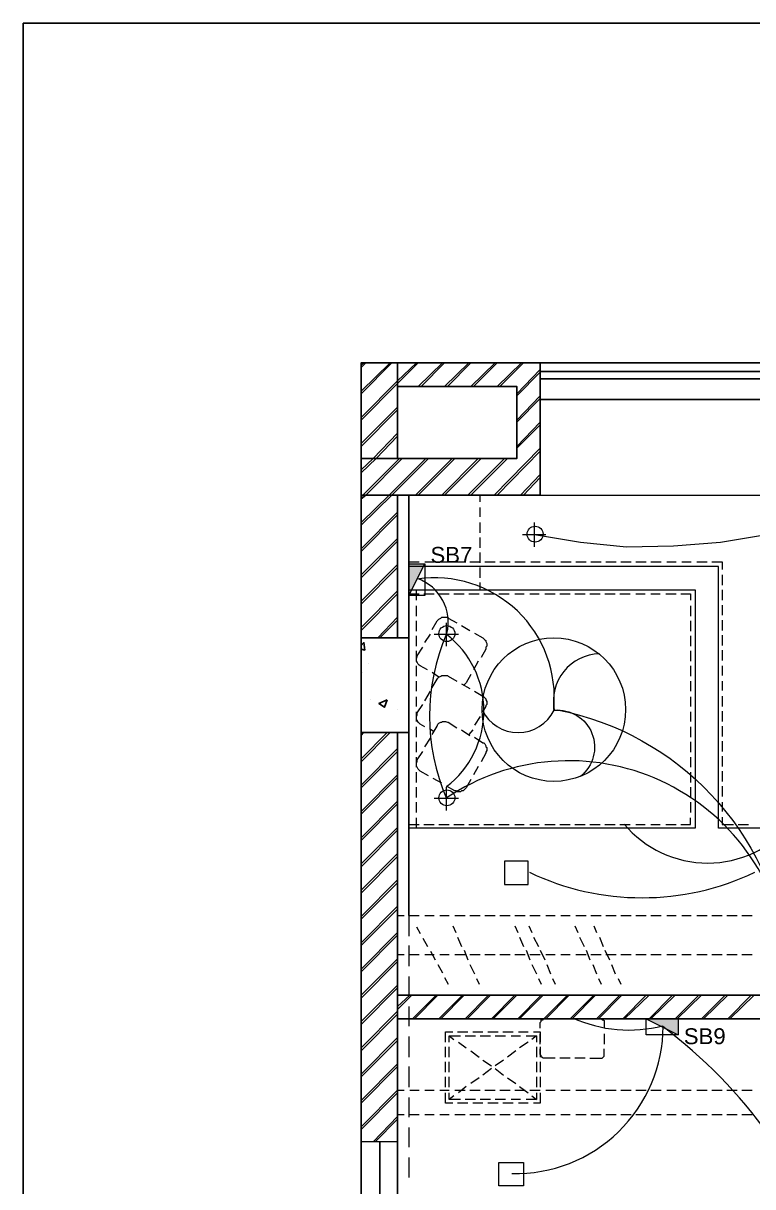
# Model space of a CAD drawing. Header units: millimetres. Extents: x 68955 to 118645, y -193284 to 16474.
# Drawn here: x 68955 to 73549, y -142869 to -135542 of the extents above; entities that cross this region are included whole.
import ezdxf

# ---------------------------------------------------------------- set-up
doc = ezdxf.new("R2010")
doc.units = ezdxf.units.MM
for name, color, linetype, true_color in [('PDF8_celling', 7, 'Continuous', 0x00cc70), ('PDF8_coloum', 7, 'Continuous', 0x767676), ('PDF8_dotted line', 7, 'Continuous', 0x535353), ('PDF8_fan', 7, 'Continuous', 0xff6778), ('PDF8_furniture', 7, 'Continuous', 0x989898), ('PDF8_light', 7, 'Continuous', 0xff8e53), ('PDF8_plan', 7, 'Continuous', 0x989898), ('PDF8_TEXT', 7, 'Continuous', 0x535353), ('PDF8_wall', 7, 'Continuous', 0x535353), ('PDF8_window', 7, 'Continuous', 0x535353), ('PDF8_wiring', 150, 'Continuous', 0x007fff)]:
    doc.layers.add(name, color=color, linetype=linetype, true_color=true_color)
doc.layers.add('PDF8_switch board', color=1, linetype='Continuous')
doc.styles.add('PDF Arial', font='arial.ttf')

msp = doc.modelspace()

# ---------------------------------------------------------------- linework, layer by layer
at = {"layer": 'PDF8_celling', "lineweight": 13}
msp.add_lwpolyline([(73936.181, -138514.201), (73936.181, -140611.762), (73333.502, -140611.762), (73333.502, -138963.256), (71383.656, -138963.256), (71383.656, -138514.201), (73711.654, -138514.201)], dxfattribs=at)
msp.add_lwpolyline([(71383.656, -140611.762), (71383.656, -139110.972), (73185.786, -139110.972), (73185.786, -140611.762)], close=True, dxfattribs=at)
at = {"layer": 'PDF8_coloum', "lineweight": 25}
for points in [[(71082.317, -137692.902), (71100.043, -137681.085)], [(71082.317, -137858.344), (71265.484, -137681.085)], [(71082.317, -138023.785), (71312.753, -137793.349), (71430.925, -137681.085)], [(71082.317, -137710.628), (71111.86, -137681.085)], [(71082.317, -137876.07), (71277.301, -137681.085)], [(71082.317, -138041.511), (71312.753, -137811.075), (71442.743, -137681.085)], [(71442.743, -137828.801), (71596.367, -137681.085)], [(71460.469, -137828.801), (71608.184, -137681.085)], [(71608.184, -137828.801), (71761.808, -137681.085)], [(71625.91, -137828.801), (71773.625, -137681.085)], [(71773.625, -137828.801), (71927.25, -137681.085)], [(71791.351, -137828.801), (71939.067, -137681.085)], [(71939.067, -137828.801), (72092.691, -137681.085)], [(71956.793, -137828.801), (72104.508, -137681.085)], [(72063.148, -137876.07), (72210.864, -137722.445)], [(72063.148, -137887.887), (72210.864, -137740.171)], [(72063.148, -138041.511), (72210.864, -137887.887)], [(71082.317, -138189.227), (71312.753, -137958.79)], [(72063.148, -138053.328), (72210.864, -137905.613)], [(71082.317, -138206.952), (71312.753, -137976.516)], [(72063.148, -138206.952), (72210.864, -138053.328)], [(72063.148, -138218.77), (72210.864, -138071.054)], [(71082.317, -138354.668), (71159.129, -138283.765), (71312.753, -138124.232)], [(71082.317, -138372.394), (71176.855, -138283.765), (71312.753, -138141.958)], [(71921.341, -138514.201), (72210.864, -138218.77)], [(71939.067, -138514.201), (72210.864, -138236.496)], [(71082.317, -138520.109), (71094.134, -138514.201), (71324.57, -138283.765)], [(71082.317, -138685.551), (71259.575, -138514.201), (71490.012, -138283.765)], [(71082.317, -138537.835), (71111.86, -138514.201), (71342.296, -138283.765)], [(71082.317, -138703.277), (71277.301, -138514.201), (71507.737, -138283.765)], [(71425.017, -138514.201), (71655.453, -138283.765)], [(71442.743, -138514.201), (71673.179, -138283.765)], [(71590.458, -138514.201), (71820.894, -138283.765)], [(71608.184, -138514.201), (71838.62, -138283.765)], [(71755.9, -138514.201), (71986.336, -138283.765)], [(71773.625, -138514.201), (72004.062, -138283.765)], [(72086.782, -138514.201), (72210.864, -138384.211)], [(72104.508, -138514.201), (72210.864, -138401.937)], [(71082.317, -138850.992), (71312.753, -138620.556)], [(71082.317, -138868.718), (71312.753, -138638.282)], [(71082.317, -139016.434), (71312.753, -138785.997)], [(71082.317, -139034.16), (71312.753, -138803.723)], [(71082.317, -139181.875), (71312.753, -138951.439)], [(71082.317, -139199.601), (71312.753, -138969.165)], [(71082.317, -139347.317), (71312.753, -139116.88)], [(71082.317, -139365.042), (71312.753, -139134.606)], [(71188.672, -139412.311), (71312.753, -139282.322)], [(71200.489, -139412.311), (71312.753, -139300.048)], [(71082.317, -140009.082), (71082.317, -140009.082)], [(71082.317, -140174.524), (71247.758, -140009.082)], [(71082.317, -140026.808), (71100.043, -140009.082)], [(71082.317, -140192.25), (71265.484, -140009.082)], [(71082.317, -140339.965), (71312.753, -140109.529)], [(71082.317, -140357.691), (71312.753, -140127.255)], [(71082.317, -140505.407), (71312.753, -140274.97)], [(71082.317, -140523.132), (71312.753, -140292.696)], [(71082.317, -140670.848), (71312.753, -140440.412)], [(71082.317, -140688.574), (71312.753, -140458.138)], [(71082.317, -140836.289), (71312.753, -140605.853)], [(71082.317, -140854.015), (71312.753, -140623.579)], [(71082.317, -141001.731), (71312.753, -140771.295)], [(71082.317, -141019.457), (71312.753, -140789.02)], [(71082.317, -141167.172), (71312.753, -140936.736)], [(71082.317, -141184.898), (71312.753, -140954.462)], [(71082.317, -141332.614), (71312.753, -141102.177)], [(71082.317, -141350.34), (71312.753, -141119.903)], [(71082.317, -141498.055), (71312.753, -141267.619)], [(71082.317, -141515.781), (71312.753, -141285.345)], [(71082.317, -141663.497), (71312.753, -141433.06)], [(71082.317, -141681.222), (71312.753, -141450.786)], [(71082.317, -141828.938), (71312.753, -141598.502)], [(71082.317, -141846.664), (71312.753, -141616.228)], [(71312.753, -141734.4), (71389.565, -141663.497)], [(71312.753, -141752.126), (71401.382, -141663.497)], [(71407.291, -141811.212), (71555.006, -141663.497)], [(71419.108, -141811.212), (71566.824, -141663.497)], [(71572.732, -141811.212), (71720.448, -141663.497)], [(71584.55, -141811.212), (71732.265, -141663.497)], [(71738.174, -141811.212), (71885.889, -141663.497)], [(71749.991, -141811.212), (71897.707, -141663.497)], [(71903.615, -141811.212), (72051.331, -141663.497)], [(71915.432, -141811.212), (72063.148, -141663.497)], [(72069.057, -141811.212), (72216.772, -141663.497)], [(72080.874, -141811.212), (72228.589, -141663.497)], [(72234.498, -141811.212), (72382.214, -141663.497)], [(72246.315, -141811.212), (72394.031, -141663.497)], [(72399.939, -141811.212), (72547.655, -141663.497)], [(72411.757, -141811.212), (72559.472, -141663.497)], [(72565.381, -141811.212), (72713.096, -141663.497)], [(72577.198, -141811.212), (72724.914, -141663.497)], [(72730.822, -141811.212), (72878.538, -141663.497)], [(72742.64, -141811.212), (72896.264, -141663.497)], [(72896.264, -141811.212), (73043.979, -141663.497)], [(72908.081, -141811.212), (73061.705, -141663.497)], [(73061.705, -141811.212), (73209.421, -141663.497)], [(73073.522, -141811.212), (73227.147, -141663.497)], [(73227.147, -141811.212), (73374.862, -141663.497)], [(73238.964, -141811.212), (73392.588, -141663.497)], [(73392.588, -141811.212), (73540.304, -141663.497)], [(73404.405, -141811.212), (73558.029, -141663.497)], [(71082.317, -141994.379), (71312.753, -141763.943)], [(71082.317, -142012.105), (71312.753, -141781.669)], [(71082.317, -142159.821), (71312.753, -141929.385)], [(71082.317, -142177.547), (71312.753, -141947.11)], [(71082.317, -142325.262), (71312.753, -142094.826)], [(71082.317, -142342.988), (71312.753, -142112.552)], [(71082.317, -142490.704), (71312.753, -142260.267)], [(71082.317, -142508.43), (71312.753, -142277.993)], [(71159.129, -142585.242), (71312.753, -142425.709)], [(71170.946, -142585.242), (71312.753, -142443.435)]]:
    msp.add_lwpolyline(points, dxfattribs=at)
at = {"layer": 'PDF8_coloum', "color": 251, "lineweight": 25, "true_color": 0x535353}
for points in [[(71082.317, -139412.311), (71383.656, -139412.311)], [(71082.317, -140009.082), (71383.656, -140009.082)]]:
    msp.add_lwpolyline(points, dxfattribs=at)
at = {"layer": 'PDF8_dotted line', "lineweight": 20}
for points in [[(71383.656, -140009.082), (71383.656, -140144.981)], [(71383.656, -140209.975), (71383.656, -140334.056)], [(71383.656, -140399.051), (71383.656, -140529.041)], [(71383.656, -140588.127), (71383.656, -140718.117)], [(71383.656, -140783.112), (71383.656, -140907.193)], [(71383.656, -140972.188), (71383.656, -141096.269)], [(71383.656, -141161.264), (71383.656, -141291.253)], [(71383.656, -141350.34), (71383.656, -141480.329)], [(71383.656, -141545.324), (71383.656, -141669.405)], [(71383.656, -141734.4), (71383.656, -141858.481)], [(71383.656, -141923.476), (71383.656, -142053.466)], [(71383.656, -142112.552), (71383.656, -142242.542)], [(71312.753, -142260.267), (71354.113, -142260.267)], [(71389.565, -142260.267), (71448.651, -142260.267)], [(71484.103, -142260.267), (71543.189, -142260.267)], [(71578.641, -142260.267), (71637.727, -142260.267)], [(71673.179, -142260.267), (71738.174, -142260.267)], [(71767.717, -142260.267), (71832.712, -142260.267)], [(71862.255, -142260.267), (71927.25, -142260.267)], [(71956.793, -142260.267), (72021.788, -142260.267)], [(72051.331, -142260.267), (72116.326, -142260.267)], [(72145.869, -142260.267), (72210.864, -142260.267)], [(72246.315, -142260.267), (72305.402, -142260.267)], [(72340.853, -142260.267), (72399.939, -142260.267)], [(72435.391, -142260.267), (72500.386, -142260.267)], [(72529.929, -142260.267), (72594.924, -142260.267)], [(72624.467, -142260.267), (72689.462, -142260.267)], [(72719.005, -142260.267), (72784, -142260.267)], [(72813.543, -142260.267), (72878.538, -142260.267)], [(72908.081, -142260.267), (72973.076, -142260.267)], [(73008.528, -142260.267), (73067.614, -142260.267)], [(73103.066, -142260.267), (73162.152, -142260.267)], [(73197.603, -142260.267), (73262.598, -142260.267)], [(73292.141, -142260.267), (73357.136, -142260.267)], [(73386.679, -142260.267), (73451.674, -142260.267)], [(73481.217, -142260.267), (73546.212, -142260.267)], [(71383.656, -142307.536), (71383.656, -142431.617)], [(71383.656, -142496.612), (71383.656, -142620.693)], [(71383.656, -142685.688), (71383.656, -142809.769)]]:
    msp.add_lwpolyline(points, dxfattribs=at)
at = {"layer": 'PDF8_fan', "lineweight": 13}
msp.add_lwpolyline([(71846.402, -139868.239, 0.62428057), (72297.62, -139868.239, -0.74798707), (72463.974, -140284.494)], format="xyb", dxfattribs=at)
msp.add_circle((72296.538, -139864.321), 452.01, dxfattribs=at)
msp.add_arc((72591.969, -139811.144), 298.386, 91.80717, 190.5522572, dxfattribs=at)
at = {"layer": 'PDF8_furniture', "lineweight": 20}
for points in [[(71448.651, -138514.201), (71383.656, -138514.201), (71383.656, -138555.561)], [(71543.189, -138514.201), (71484.103, -138514.201)], [(71637.727, -138514.201), (71578.641, -138514.201)], [(71738.174, -138514.201), (71673.179, -138514.201)], [(71832.712, -138555.561), (71832.712, -138514.201), (71767.717, -138514.201)], [(71383.656, -138591.013), (71383.656, -138650.099)], [(71832.712, -138650.099), (71832.712, -138591.013)], [(71383.656, -138685.551), (71383.656, -138750.546)], [(71832.712, -138750.546), (71832.712, -138685.551)], [(71383.656, -138780.089), (71383.656, -138845.084)], [(71832.712, -138845.084), (71832.712, -138780.089)], [(71383.656, -138874.627), (71383.656, -138939.622)], [(71832.712, -138939.622), (71832.712, -138874.627)], [(71383.656, -138969.165), (71383.656, -139034.16)], [(71832.712, -139034.16), (71832.712, -138969.165)], [(71383.656, -139063.703), (71383.656, -139110.972), (71448.651, -139110.972)], [(71383.656, -139110.972), (71460.469, -139110.972)], [(71430.925, -139175.967), (71430.925, -139110.972)], [(71484.103, -139110.972), (71543.189, -139110.972)], [(71490.012, -139110.972), (71555.006, -139110.972)], [(71578.641, -139110.972), (71637.727, -139110.972)], [(71584.55, -139110.972), (71649.544, -139110.972)], [(71673.179, -139110.972), (71738.174, -139110.972)], [(71679.088, -139110.972), (71744.082, -139110.972)], [(71767.717, -139110.972), (71832.712, -139110.972), (71832.712, -139063.703)], [(71773.625, -139110.972), (71838.62, -139110.972)], [(71868.163, -139110.972), (71933.158, -139110.972)], [(71968.61, -139110.972), (72027.696, -139110.972)], [(72063.148, -139110.972), (72122.234, -139110.972)], [(72157.686, -139110.972), (72222.681, -139110.972)], [(72252.224, -139110.972), (72317.219, -139110.972)], [(72346.762, -139110.972), (72411.757, -139110.972)], [(72441.3, -139110.972), (72506.295, -139110.972)], [(72535.838, -139110.972), (72600.833, -139110.972)], [(72630.376, -139110.972), (72695.371, -139110.972)], [(72730.822, -139110.972), (72789.909, -139110.972)], [(72825.36, -139110.972), (72884.447, -139110.972)], [(72919.898, -139110.972), (72984.893, -139110.972)], [(73014.436, -139110.972), (73079.431, -139110.972)], [(73108.974, -139110.972), (73185.786, -139110.972), (73185.786, -139175.967)], [(71430.925, -139276.413), (71430.925, -139211.418)], [(73185.786, -139211.418), (73185.786, -139276.413)], [(71430.925, -139370.951), (71430.925, -139305.956)], [(71531.372, -139359.134), (71560.915, -139305.956), (71566.824, -139300.048), (71572.732, -139294.139), (71584.55, -139288.23), (71590.458, -139282.322), (71596.367, -139282.322), (71608.184, -139282.322), (71614.093, -139282.322), (71625.91, -139282.322), (71631.819, -139288.23), (71684.996, -139317.773)], [(71714.539, -139335.499), (71767.717, -139365.042)], [(73185.786, -139305.956), (73185.786, -139370.951)], [(71430.925, -139465.489), (71430.925, -139400.494)], [(71484.103, -139441.855), (71519.555, -139388.677)], [(71797.26, -139382.768), (71850.438, -139412.311), (71856.346, -139418.22), (71862.255, -139424.129), (71868.163, -139430.037), (71868.163, -139435.946), (71874.072, -139447.763), (71874.072, -139453.672), (71874.072, -139465.489), (71868.163, -139471.398), (71868.163, -139483.215), (71838.62, -139536.392)], [(73185.786, -139400.494), (73185.786, -139465.489)], [(71501.829, -139613.205), (71454.56, -139589.57), (71448.651, -139583.661), (71442.743, -139577.753), (71436.834, -139565.936), (71430.925, -139560.027), (71430.925, -139548.21), (71430.925, -139542.301), (71436.834, -139530.484), (71436.834, -139524.575), (71472.286, -139471.398)], [(71430.925, -139560.027), (71430.925, -139495.032)], [(73185.786, -139495.032), (73185.786, -139560.027)], [(71820.894, -139560.027), (71791.351, -139613.205)], [(71430.925, -139654.565), (71430.925, -139589.57)], [(71572.732, -139660.474), (71531.372, -139630.93)], [(71773.625, -139642.748), (71744.082, -139695.925), (71738.174, -139701.834), (71732.265, -139707.743)], [(73185.786, -139589.57), (73185.786, -139654.565)], [(71430.925, -139749.103), (71430.925, -139684.108)], [(71531.372, -139725.468), (71560.915, -139672.291), (71566.824, -139666.382), (71572.732, -139660.474), (71584.55, -139654.565), (71590.458, -139648.656), (71596.367, -139648.656), (71608.184, -139648.656), (71614.093, -139648.656), (71625.91, -139648.656), (71631.819, -139654.565), (71684.996, -139684.108)], [(71714.539, -139701.834), (71767.717, -139731.377)], [(73185.786, -139684.108), (73185.786, -139749.103)], [(71430.925, -139843.641), (71430.925, -139784.555)], [(71484.103, -139808.189), (71519.555, -139749.103)], [(71797.26, -139749.103), (71850.438, -139778.646), (71856.346, -139784.555), (71862.255, -139790.463), (71868.163, -139796.372), (71868.163, -139802.28), (71874.072, -139814.098), (71874.072, -139820.006), (71874.072, -139831.824), (71868.163, -139837.732), (71868.163, -139843.641), (71850.438, -139879.093)], [(73185.786, -139784.555), (73185.786, -139843.641)], [(71484.103, -139973.631), (71454.56, -139955.905), (71448.651, -139949.996), (71442.743, -139944.087), (71436.834, -139932.27), (71430.925, -139926.362), (71430.925, -139914.544), (71430.925, -139908.636), (71436.834, -139896.818), (71436.834, -139885.001), (71472.286, -139831.824)], [(71430.925, -139938.179), (71430.925, -139879.093)], [(71531.372, -140020.9), (71560.915, -139967.722), (71566.824, -139955.905), (71572.732, -139949.996), (71584.55, -139944.087), (71590.458, -139944.087), (71596.367, -139938.179), (71608.184, -139938.179), (71614.093, -139938.179), (71625.91, -139944.087), (71631.819, -139944.087), (71684.996, -139979.539)], [(71832.712, -139908.636), (71797.26, -139961.813)], [(73185.786, -139879.093), (73185.786, -139938.179)], [(71430.925, -140038.625), (71430.925, -139973.631)], [(71543.189, -140003.174), (71513.646, -139985.448)], [(71714.539, -139991.356), (71767.717, -140026.808)], [(71785.443, -139991.356), (71761.808, -140020.9)], [(73185.786, -139973.631), (73185.786, -140038.625)], [(71430.925, -140133.163), (71430.925, -140068.168)], [(71484.103, -140097.712), (71519.555, -140044.534)], [(71797.26, -140038.625), (71850.438, -140074.077), (71856.346, -140074.077), (71862.255, -140079.986), (71868.163, -140091.803), (71868.163, -140097.712), (71874.072, -140103.62), (71874.072, -140115.437), (71874.072, -140121.346), (71868.163, -140133.163), (71868.163, -140139.072), (71838.62, -140192.25)], [(73185.786, -140068.168), (73185.786, -140133.163)], [(71507.737, -140280.879), (71454.56, -140251.336), (71448.651, -140245.427), (71442.743, -140239.519), (71436.834, -140227.701), (71430.925, -140221.793), (71430.925, -140209.975), (71430.925, -140198.158), (71436.834, -140192.25), (71436.834, -140180.432), (71472.286, -140127.255)], [(71430.925, -140227.701), (71430.925, -140162.706)], [(71820.894, -140221.793), (71791.351, -140274.97)], [(73185.786, -140162.706), (73185.786, -140227.701)], [(71430.925, -140322.239), (71430.925, -140257.244)], [(71590.458, -140328.148), (71537.281, -140298.605)], [(71773.625, -140304.513), (71744.082, -140357.691), (71738.174, -140363.6), (71732.265, -140369.508), (71726.357, -140375.417), (71714.539, -140375.417), (71708.631, -140381.325), (71696.813, -140381.325), (71690.905, -140381.325), (71679.088, -140375.417), (71673.179, -140375.417), (71620.001, -140345.874)], [(73185.786, -140257.244), (73185.786, -140322.239)], [(71430.925, -140416.777), (71430.925, -140351.782)], [(73185.786, -140351.782), (73185.786, -140416.777)], [(71430.925, -140511.315), (71430.925, -140446.32)], [(73185.786, -140446.32), (73185.786, -140511.315)], [(71430.925, -140611.762), (71430.925, -140546.767)], [(73185.786, -140546.767), (73185.786, -140611.762), (73108.974, -140611.762)], [(71460.469, -140611.762), (71383.656, -140611.762)], [(71555.006, -140611.762), (71490.012, -140611.762)], [(71649.544, -140611.762), (71584.55, -140611.762)], [(71744.082, -140611.762), (71679.088, -140611.762)], [(71838.62, -140611.762), (71773.625, -140611.762)], [(71933.158, -140611.762), (71868.163, -140611.762)], [(72027.696, -140611.762), (71968.61, -140611.762)], [(72122.234, -140611.762), (72063.148, -140611.762)], [(72222.681, -140611.762), (72157.686, -140611.762)], [(72317.219, -140611.762), (72252.224, -140611.762)], [(72411.757, -140611.762), (72346.762, -140611.762)], [(72506.295, -140611.762), (72441.3, -140611.762)], [(72600.833, -140611.762), (72535.838, -140611.762)], [(72695.371, -140611.762), (72630.376, -140611.762)], [(72789.909, -140611.762), (72730.822, -140611.762)], [(72884.447, -140611.762), (72825.36, -140611.762)], [(72984.893, -140611.762), (72919.898, -140611.762)], [(73079.431, -140611.762), (73014.436, -140611.762)], [(71312.753, -141161.264), (71354.113, -141161.264)], [(71389.565, -141161.264), (71448.651, -141161.264)], [(71484.103, -141161.264), (71543.189, -141161.264)], [(71578.641, -141161.264), (71637.727, -141161.264)], [(71673.179, -141161.264), (71738.174, -141161.264)], [(71767.717, -141161.264), (71832.712, -141161.264)], [(71862.255, -141161.264), (71927.25, -141161.264)], [(71956.793, -141161.264), (72021.788, -141161.264)], [(72051.331, -141161.264), (72116.326, -141161.264)], [(72145.869, -141161.264), (72210.864, -141161.264)], [(72246.315, -141161.264), (72305.402, -141161.264)], [(72340.853, -141161.264), (72399.939, -141161.264)], [(72435.391, -141161.264), (72500.386, -141161.264)], [(72529.929, -141161.264), (72594.924, -141161.264)], [(72624.467, -141161.264), (72689.462, -141161.264)], [(72719.005, -141161.264), (72784, -141161.264)], [(72813.543, -141161.264), (72878.538, -141161.264)], [(72908.081, -141161.264), (72973.076, -141161.264)], [(73008.528, -141161.264), (73067.614, -141161.264)], [(73103.066, -141161.264), (73162.152, -141161.264)], [(73197.603, -141161.264), (73262.598, -141161.264)], [(73292.141, -141161.264), (73357.136, -141161.264)], [(73386.679, -141161.264), (73451.674, -141161.264)], [(73481.217, -141161.264), (73546.212, -141161.264)], [(71430.925, -141232.167), (71454.56, -141273.527)], [(71661.362, -141226.258), (71679.088, -141267.619)], [(72051.331, -141226.258), (72069.057, -141267.619)], [(72139.96, -141226.258), (72157.686, -141267.619)], [(72429.483, -141226.258), (72447.208, -141267.619)], [(72547.655, -141226.258), (72565.381, -141267.619)], [(71472.286, -141303.071), (71501.829, -141356.248)], [(71690.905, -141297.162), (71714.539, -141356.248)], [(72080.874, -141297.162), (72104.508, -141356.248)], [(72169.503, -141297.162), (72199.046, -141356.248)], [(72459.026, -141297.162), (72488.569, -141356.248)], [(72583.107, -141297.162), (72606.741, -141356.248)], [(71519.555, -141385.791), (71549.098, -141438.969)], [(71732.265, -141379.883), (71755.9, -141438.969)], [(72122.234, -141379.883), (72145.869, -141438.969)], [(72210.864, -141379.883), (72240.407, -141438.969)], [(72500.386, -141379.883), (72524.021, -141438.969)], [(72618.558, -141379.883), (72648.102, -141438.969)], [(71354.113, -141409.426), (71312.753, -141409.426)], [(71448.651, -141409.426), (71389.565, -141409.426)], [(71543.189, -141409.426), (71484.103, -141409.426)], [(71566.824, -141468.512), (71596.367, -141521.69)], [(71637.727, -141409.426), (71578.641, -141409.426)], [(71738.174, -141409.426), (71673.179, -141409.426)], [(71832.712, -141409.426), (71767.717, -141409.426)], [(71767.717, -141468.512), (71797.26, -141527.598)], [(71927.25, -141409.426), (71862.255, -141409.426)], [(72021.788, -141409.426), (71956.793, -141409.426)], [(72116.326, -141409.426), (72051.331, -141409.426)], [(72210.864, -141409.426), (72145.869, -141409.426)], [(72157.686, -141468.512), (72187.229, -141527.598)], [(72305.402, -141409.426), (72246.315, -141409.426)], [(72252.224, -141468.512), (72275.858, -141527.598)], [(72399.939, -141409.426), (72340.853, -141409.426)], [(72500.386, -141409.426), (72435.391, -141409.426)], [(72594.924, -141409.426), (72529.929, -141409.426)], [(72541.746, -141468.512), (72565.381, -141527.598)], [(72689.462, -141409.426), (72624.467, -141409.426)], [(72659.919, -141468.512), (72683.553, -141527.598)], [(72784, -141409.426), (72719.005, -141409.426)], [(72878.538, -141409.426), (72813.543, -141409.426)], [(72973.076, -141409.426), (72908.081, -141409.426)], [(73067.614, -141409.426), (73008.528, -141409.426)], [(73162.152, -141409.426), (73103.066, -141409.426)], [(73262.598, -141409.426), (73197.603, -141409.426)], [(73357.136, -141409.426), (73292.141, -141409.426)], [(73451.674, -141409.426), (73386.679, -141409.426)], [(73546.212, -141409.426), (73481.217, -141409.426)], [(71608.184, -141551.233), (71631.819, -141592.593)], [(71809.077, -141557.141), (71826.803, -141592.593)], [(72199.046, -141557.141), (72216.772, -141592.593)], [(72287.676, -141557.141), (72305.402, -141592.593)], [(72577.198, -141557.141), (72594.924, -141592.593)], [(72701.279, -141557.141), (72719.005, -141592.593)], [(72210.864, -141870.298), (72210.864, -141834.847), (72216.772, -141828.938), (72216.772, -141823.029), (72216.772, -141817.121), (72222.681, -141817.121), (72228.589, -141817.121), (72228.589, -141811.212), (72234.498, -141811.212), (72240.407, -141811.212), (72305.402, -141811.212)], [(72334.945, -141811.212), (72399.939, -141811.212)], [(72429.483, -141811.212), (72494.477, -141811.212)], [(72524.021, -141811.212), (72589.015, -141811.212), (72594.924, -141811.212), (72600.833, -141817.121), (72606.741, -141817.121), (72612.65, -141823.029), (72612.65, -141828.938), (72612.65, -141834.847), (72612.65, -141870.298)], [(71614.093, -141958.928), (71614.093, -141893.933), (71661.362, -141893.933)], [(71637.727, -141958.928), (71637.727, -141917.567), (71708.631, -141917.567)], [(71637.727, -141917.567), (71667.27, -141941.202)], [(71690.905, -141893.933), (71755.9, -141893.933)], [(71738.174, -141917.567), (71803.169, -141917.567)], [(71785.443, -141893.933), (71850.438, -141893.933)], [(71832.712, -141917.567), (71897.707, -141917.567)], [(71879.981, -141893.933), (71944.976, -141893.933)], [(71927.25, -141917.567), (71992.245, -141917.567)], [(71974.519, -141893.933), (72039.513, -141893.933)], [(72027.696, -141917.567), (72086.782, -141917.567)], [(72074.965, -141893.933), (72134.051, -141893.933)], [(72122.234, -141917.567), (72187.229, -141917.567), (72187.229, -141958.928)], [(72187.229, -141917.567), (72157.686, -141941.202)], [(72169.503, -141893.933), (72210.864, -141893.933), (72210.864, -141958.928)], [(72210.864, -141970.745), (72210.864, -141905.75)], [(72612.65, -141905.75), (72612.65, -141970.745)], [(71614.093, -142053.466), (71614.093, -141988.471)], [(71637.727, -142053.466), (71637.727, -141988.471)], [(71696.813, -141958.928), (71744.082, -141994.379)], [(72134.051, -141958.928), (72080.874, -141994.379)], [(72187.229, -141988.471), (72187.229, -142053.466)], [(72210.864, -141988.471), (72210.864, -142053.466)], [(71773.625, -142012.105), (71826.803, -142053.466)], [(72057.239, -142012.105), (72004.062, -142053.466)], [(72305.402, -142059.374), (72240.407, -142059.374), (72234.498, -142059.374), (72228.589, -142059.374), (72222.681, -142053.466), (72216.772, -142053.466), (72216.772, -142047.557), (72216.772, -142041.648), (72210.864, -142035.74), (72210.864, -142000.288)], [(72399.939, -142059.374), (72334.945, -142059.374)], [(72494.477, -142059.374), (72429.483, -142059.374)], [(72524.021, -142059.374), (72589.015, -142059.374), (72594.924, -142059.374), (72600.833, -142059.374), (72606.741, -142053.466), (72612.65, -142047.557), (72612.65, -142041.648), (72612.65, -142035.74), (72612.65, -142000.288)], [(71614.093, -142148.004), (71614.093, -142083.009)], [(71637.727, -142148.004), (71637.727, -142083.009)], [(71850.438, -142071.191), (71903.615, -142106.643)], [(71903.615, -142124.369), (71850.438, -142165.729)], [(71980.427, -142071.191), (71927.25, -142106.643)], [(71927.25, -142124.369), (71980.427, -142165.729)], [(72187.229, -142083.009), (72187.229, -142148.004)], [(72210.864, -142083.009), (72210.864, -142148.004)], [(71614.093, -142242.542), (71614.093, -142177.547)], [(71637.727, -142242.542), (71637.727, -142177.547)], [(71826.803, -142183.455), (71773.625, -142218.907)], [(72004.062, -142183.455), (72057.239, -142218.907)], [(72187.229, -142177.547), (72187.229, -142242.542)], [(72210.864, -142177.547), (72210.864, -142242.542)], [(71661.362, -142342.988), (71614.093, -142342.988), (71614.093, -142277.993)], [(71708.631, -142319.354), (71637.727, -142319.354), (71637.727, -142277.993)], [(71744.082, -142236.633), (71696.813, -142277.993)], [(72080.874, -142236.633), (72134.051, -142277.993)], [(72187.229, -142277.993), (72187.229, -142319.354), (72122.234, -142319.354)], [(72210.864, -142277.993), (72210.864, -142342.988), (72169.503, -142342.988)], [(71667.27, -142295.719), (71637.727, -142319.354)], [(71755.9, -142342.988), (71690.905, -142342.988)], [(71803.169, -142319.354), (71738.174, -142319.354)], [(71850.438, -142342.988), (71785.443, -142342.988)], [(71897.707, -142319.354), (71832.712, -142319.354)], [(71944.976, -142342.988), (71879.981, -142342.988)], [(71992.245, -142319.354), (71927.25, -142319.354)], [(72039.513, -142342.988), (71974.519, -142342.988)], [(72086.782, -142319.354), (72027.696, -142319.354)], [(72134.051, -142342.988), (72074.965, -142342.988)], [(72157.686, -142295.719), (72187.229, -142319.354)], [(71312.753, -142413.892), (71354.113, -142413.892)], [(71389.565, -142413.892), (71448.651, -142413.892)], [(71484.103, -142413.892), (71543.189, -142413.892)], [(71578.641, -142413.892), (71637.727, -142413.892)], [(71673.179, -142413.892), (71738.174, -142413.892)], [(71767.717, -142413.892), (71832.712, -142413.892)], [(71862.255, -142413.892), (71927.25, -142413.892)], [(71956.793, -142413.892), (72021.788, -142413.892)], [(72051.331, -142413.892), (72116.326, -142413.892)], [(72145.869, -142413.892), (72210.864, -142413.892)], [(72246.315, -142413.892), (72305.402, -142413.892)], [(72340.853, -142413.892), (72399.939, -142413.892)], [(72435.391, -142413.892), (72500.386, -142413.892)], [(72529.929, -142413.892), (72594.924, -142413.892)], [(72624.467, -142413.892), (72689.462, -142413.892)], [(72719.005, -142413.892), (72784, -142413.892)], [(72813.543, -142413.892), (72878.538, -142413.892)], [(72908.081, -142413.892), (72973.076, -142413.892)], [(73008.528, -142413.892), (73067.614, -142413.892)], [(73103.066, -142413.892), (73162.152, -142413.892)], [(73197.603, -142413.892), (73262.598, -142413.892)], [(73292.141, -142413.892), (73357.136, -142413.892)], [(73386.679, -142413.892), (73451.674, -142413.892)], [(73481.217, -142413.892), (73546.212, -142413.892)]]:
    msp.add_lwpolyline(points, dxfattribs=at)
at = {"layer": 'PDF8_furniture', "color": 251, "lineweight": 20, "true_color": 0x535353}
for points in [[(72210.864, -138514.201), (73711.654, -138514.201)], [(71383.656, -140611.762), (71383.656, -139110.972)], [(71383.656, -139412.311), (71383.656, -140009.082)], [(71312.753, -142413.892), (71312.753, -141811.212), (71312.753, -141663.497)], [(71312.753, -142585.242), (71082.317, -142585.242)]]:
    msp.add_lwpolyline(points, dxfattribs=at)
at = {"layer": 'PDF8_light', "lineweight": 13}
for points in [[(72175.412, -138839.175), (72175.412, -138685.551)], [(72098.6, -138762.363), (72246.315, -138762.363)], [(71383.656, -138933.713), (71448.651, -138933.713)], [(71484.103, -138933.713), (71543.189, -138933.713)], [(71578.641, -138933.713), (71643.636, -138933.713)], [(71673.179, -138933.713), (71738.174, -138933.713)], [(71767.717, -138933.713), (71832.712, -138933.713)], [(71862.255, -138933.713), (71927.25, -138933.713)], [(71956.793, -138933.713), (72021.788, -138933.713)], [(72051.331, -138933.713), (72116.326, -138933.713)], [(72151.777, -138933.713), (72210.864, -138933.713)], [(72246.315, -138933.713), (72305.402, -138933.713)], [(72340.853, -138933.713), (72405.848, -138933.713)], [(72435.391, -138933.713), (72500.386, -138933.713)], [(72529.929, -138933.713), (72594.924, -138933.713)], [(72624.467, -138933.713), (72689.462, -138933.713)], [(72719.005, -138933.713), (72784, -138933.713)], [(72813.543, -138933.713), (72878.538, -138933.713)], [(72908.081, -138933.713), (72973.076, -138933.713)], [(73008.528, -138933.713), (73067.614, -138933.713)], [(73103.066, -138933.713), (73162.152, -138933.713)], [(73197.603, -138933.713), (73262.598, -138933.713)], [(73292.141, -138933.713), (73357.136, -138933.713), (73357.136, -138980.982)], [(73357.136, -139016.434), (73357.136, -139081.429)], [(73357.136, -139110.972), (73357.136, -139175.967)], [(71383.656, -139134.606), (71448.651, -139134.606)], [(71478.194, -139134.606), (71543.189, -139134.606)], [(71572.732, -139134.606), (71637.727, -139134.606)], [(71667.27, -139134.606), (71732.265, -139134.606)], [(71761.808, -139134.606), (71826.803, -139134.606)], [(71856.346, -139134.606), (71921.341, -139134.606)], [(71950.884, -139134.606), (72015.879, -139134.606)], [(72051.331, -139134.606), (72110.417, -139134.606)], [(72145.869, -139134.606), (72204.955, -139134.606)], [(72240.407, -139134.606), (72305.402, -139134.606)], [(72334.945, -139134.606), (72399.939, -139134.606)], [(72429.483, -139134.606), (72494.477, -139134.606)], [(72524.021, -139134.606), (72589.015, -139134.606)], [(72618.558, -139134.606), (72683.553, -139134.606)], [(72713.096, -139134.606), (72778.091, -139134.606)], [(72813.543, -139134.606), (72872.629, -139134.606)], [(72908.081, -139134.606), (72967.167, -139134.606)], [(73002.619, -139134.606), (73067.614, -139134.606)], [(73097.157, -139134.606), (73156.243, -139134.606), (73156.243, -139175.967)], [(73357.136, -139205.51), (73357.136, -139270.504)], [(73156.243, -139211.418), (73156.243, -139276.413)], [(71620.001, -139465.489), (71620.001, -139317.773)], [(73156.243, -139305.956), (73156.243, -139370.951)], [(73357.136, -139300.048), (73357.136, -139365.042)], [(71543.189, -139388.677), (71696.813, -139388.677)], [(73156.243, -139400.494), (73156.243, -139465.489)], [(73357.136, -139394.586), (73357.136, -139459.58)], [(73156.243, -139495.032), (73156.243, -139560.027)], [(73357.136, -139489.123), (73357.136, -139554.118)], [(73156.243, -139589.57), (73156.243, -139654.565)], [(73357.136, -139589.57), (73357.136, -139648.656)], [(73156.243, -139684.108), (73156.243, -139749.103)], [(73357.136, -139684.108), (73357.136, -139743.194)], [(73156.243, -139784.555), (73156.243, -139843.641)], [(73357.136, -139778.646), (73357.136, -139843.641)], [(73156.243, -139879.093), (73156.243, -139938.179)], [(73357.136, -139873.184), (73357.136, -139938.179)], [(73156.243, -139973.631), (73156.243, -140038.625)], [(73357.136, -139967.722), (73357.136, -140032.717)], [(73156.243, -140068.168), (73156.243, -140133.163)], [(73357.136, -140062.26), (73357.136, -140127.255)], [(73357.136, -140156.798), (73357.136, -140221.793)], [(73156.243, -140162.706), (73156.243, -140227.701)], [(73156.243, -140257.244), (73156.243, -140322.239)], [(73357.136, -140251.336), (73357.136, -140316.331)], [(71620.001, -140499.498), (71620.001, -140351.782)], [(73156.243, -140351.782), (73156.243, -140416.777)], [(73357.136, -140345.874), (73357.136, -140410.869)], [(71543.189, -140422.686), (71696.813, -140422.686)], [(73156.243, -140446.32), (73156.243, -140511.315)], [(73357.136, -140446.32), (73357.136, -140505.407)], [(71383.656, -140588.127), (71448.651, -140588.127)], [(71478.194, -140588.127), (71543.189, -140588.127)], [(71572.732, -140588.127), (71637.727, -140588.127)], [(71667.27, -140588.127), (71732.265, -140588.127)], [(71761.808, -140588.127), (71826.803, -140588.127)], [(71856.346, -140588.127), (71921.341, -140588.127)], [(71950.884, -140588.127), (72015.879, -140588.127)], [(72051.331, -140588.127), (72110.417, -140588.127)], [(72145.869, -140588.127), (72204.955, -140588.127)], [(72240.407, -140588.127), (72305.402, -140588.127)], [(72334.945, -140588.127), (72399.939, -140588.127)], [(72429.483, -140588.127), (72494.477, -140588.127)], [(72524.021, -140588.127), (72589.015, -140588.127)], [(72618.558, -140588.127), (72683.553, -140588.127)], [(72713.096, -140588.127), (72778.091, -140588.127)], [(72813.543, -140588.127), (72872.629, -140588.127)], [(72908.081, -140588.127), (72967.167, -140588.127)], [(73002.619, -140588.127), (73067.614, -140588.127)], [(73097.157, -140588.127), (73156.243, -140588.127), (73156.243, -140546.767)], [(73357.136, -140540.858), (73357.136, -140588.127), (73428.04, -140588.127)], [(73457.583, -140588.127), (73522.578, -140588.127)]]:
    msp.add_lwpolyline(points, dxfattribs=at)
for points in [[(71986.336, -140966.279), (72134.051, -140966.279), (72134.051, -140818.564), (71986.336, -140818.564)], [(71950.884, -142715.231), (72104.508, -142715.231), (72104.508, -142862.947), (71950.884, -142862.947)]]:
    msp.add_lwpolyline(points, close=True, dxfattribs=at)
for centre in [(72178.366, -138759.409), (71622.955, -139385.723), (71622.955, -140419.732)]:
    msp.add_circle(centre, 50.224, dxfattribs=at)
at = {"layer": 'PDF8_plan', "color": 251, "lineweight": 25, "true_color": 0x535353}
for points in [[(82196.435, -147891.185), (82196.435, -137681.085), (71082.317, -137681.085), (71082.317, -141811.212), (71082.317, -142585.242)], [(71082.317, -138514.201), (72210.864, -138514.201), (72210.864, -137681.085)], [(71312.753, -138283.765), (71312.753, -137681.085)], [(71082.317, -138283.765), (72063.148, -138283.765), (72063.148, -137828.801), (71312.753, -137828.801)], [(71312.753, -139412.311), (71312.753, -138514.201)], [(71383.656, -138514.201), (71383.656, -141161.264)], [(71383.656, -139412.311), (71383.656, -140009.082)], [(71312.753, -141663.497), (73711.654, -141663.497), (73711.654, -141811.212), (71312.753, -141811.212), (71312.753, -140009.082)], [(71312.753, -142585.242), (71312.753, -141811.212), (71614.093, -141811.212)]]:
    msp.add_lwpolyline(points, dxfattribs=at)
at = {"layer": 'PDF8_plan', "lineweight": 25}
for points in [[(71082.317, -139459.58), (71100.043, -139441.855), (71105.951, -139489.123), (71082.317, -139483.215)], [(71129.586, -139571.844), (71129.586, -139571.844)], [(71094.134, -139630.93), (71094.134, -139630.93)], [(71141.403, -139802.28), (71141.403, -139802.28)], [(71312.753, -139861.367), (71312.753, -139861.367)]]:
    msp.add_lwpolyline(points, dxfattribs=at)
msp.add_lwpolyline([(71247.758, -139802.28), (71230.032, -139849.549), (71194.58, -139825.915)], close=True, dxfattribs=at)
at = {"layer": 'PDF8_switch board', "lineweight": 13}
for points in [[(71383.656, -139146.423), (71484.103, -138945.53), (71484.103, -139146.423), (71383.656, -139146.423), (71383.656, -138945.53), (71484.103, -138945.53)], [(72878.538, -141811.212), (73079.431, -141911.659), (72878.538, -141911.659), (72878.538, -141811.212), (73079.431, -141811.212), (73079.431, -141911.659)]]:
    msp.add_lwpolyline(points, dxfattribs=at)
at = {"layer": 'PDF8_switch board', "transparency": 33554559}
for points in [[(71383.656, -138945.53), (71484.103, -138945.53), (71383.656, -139146.423)], [(72878.538, -141811.212), (73079.431, -141811.212), (73079.431, -141911.659)]]:
    msp.add_solid(points, dxfattribs=at)
at = {"layer": 'PDF8_wall', "lineweight": 25}
msp.add_lwpolyline([(105529.585, -159873.871), (68955.213, -159873.871), (68955.213, -135542.164), (105529.585, -135542.164)], dxfattribs=at)
at = {"layer": 'PDF8_window', "lineweight": 25}
for points in [[(72210.864, -137681.085), (73711.654, -137681.085)], [(72210.864, -137734.263), (73711.654, -137734.263)], [(72210.864, -137781.532), (73711.654, -137781.532)], [(72210.864, -137911.521), (73711.654, -137911.521)], [(71082.317, -142585.242), (71082.317, -143483.352)], [(71200.489, -142585.242), (71200.489, -143483.352)], [(71312.753, -142585.242), (71312.753, -143483.352)]]:
    msp.add_lwpolyline(points, dxfattribs=at)
at = {"layer": 'PDF8_wiring', "lineweight": 18}
msp.add_lwpolyline([(72175.412, -138762.363), (72464.934, -138809.632), (72754.457, -138839.175), (73049.888, -138833.266), (73345.319, -138809.632), (73634.842, -138762.363)], dxfattribs=at)
msp.add_lwpolyline([(72317.606, -139865.303, -0.32319305), (73763.529, -141406.545, 0.63492209), (73707.174, -140966.306)], format="xyb", dxfattribs=at)
for centre, radius, start, end in [((71546.143, -139787.509), 753.35, 354.1937088, 98.3881935), ((71339.341, -139314.819), 292.478, 346.2286203, 70.2904264), ((72822.404, -139905.681), 1308.758, 156.6540426, 203.3459574), ((71250.713, -139870.23), 605.633, 307.6995443, 52.3004557), ((72391.078, -141571.911), 1385.57, 6.8389126, 123.8159417), ((73265.551, -140142.029), 688.351, 220.0779873, 319.9219705), ((72851.949, -139397.539), 1651.461, 244.5501899, 295.4498101), ((72769.25, -141028.768), 853.352, 245.4370096, 284.5582907), ((72054.285, -141855.528), 930.606, 268.6926129, 359.7968015), ((71073.646, -144398.432), 3176.11, 18.4535166, 53.0365764)]:
    msp.add_arc(centre, radius, start, end, dxfattribs=at)

# ---------------------------------------------------------------- texts
at = {"layer": 'PDF8_TEXT', "char_height": 99.9857, "attachment_point": 7, "style": 'PDF Arial'}
for s, insert in [('SB7', (71519.555, -138941.327)), ('SB9', (73114.883, -141972.45))]:
    msp.add_mtext(s, dxfattribs=dict(at, insert=insert))

doc.saveas('drawing.dxf')
